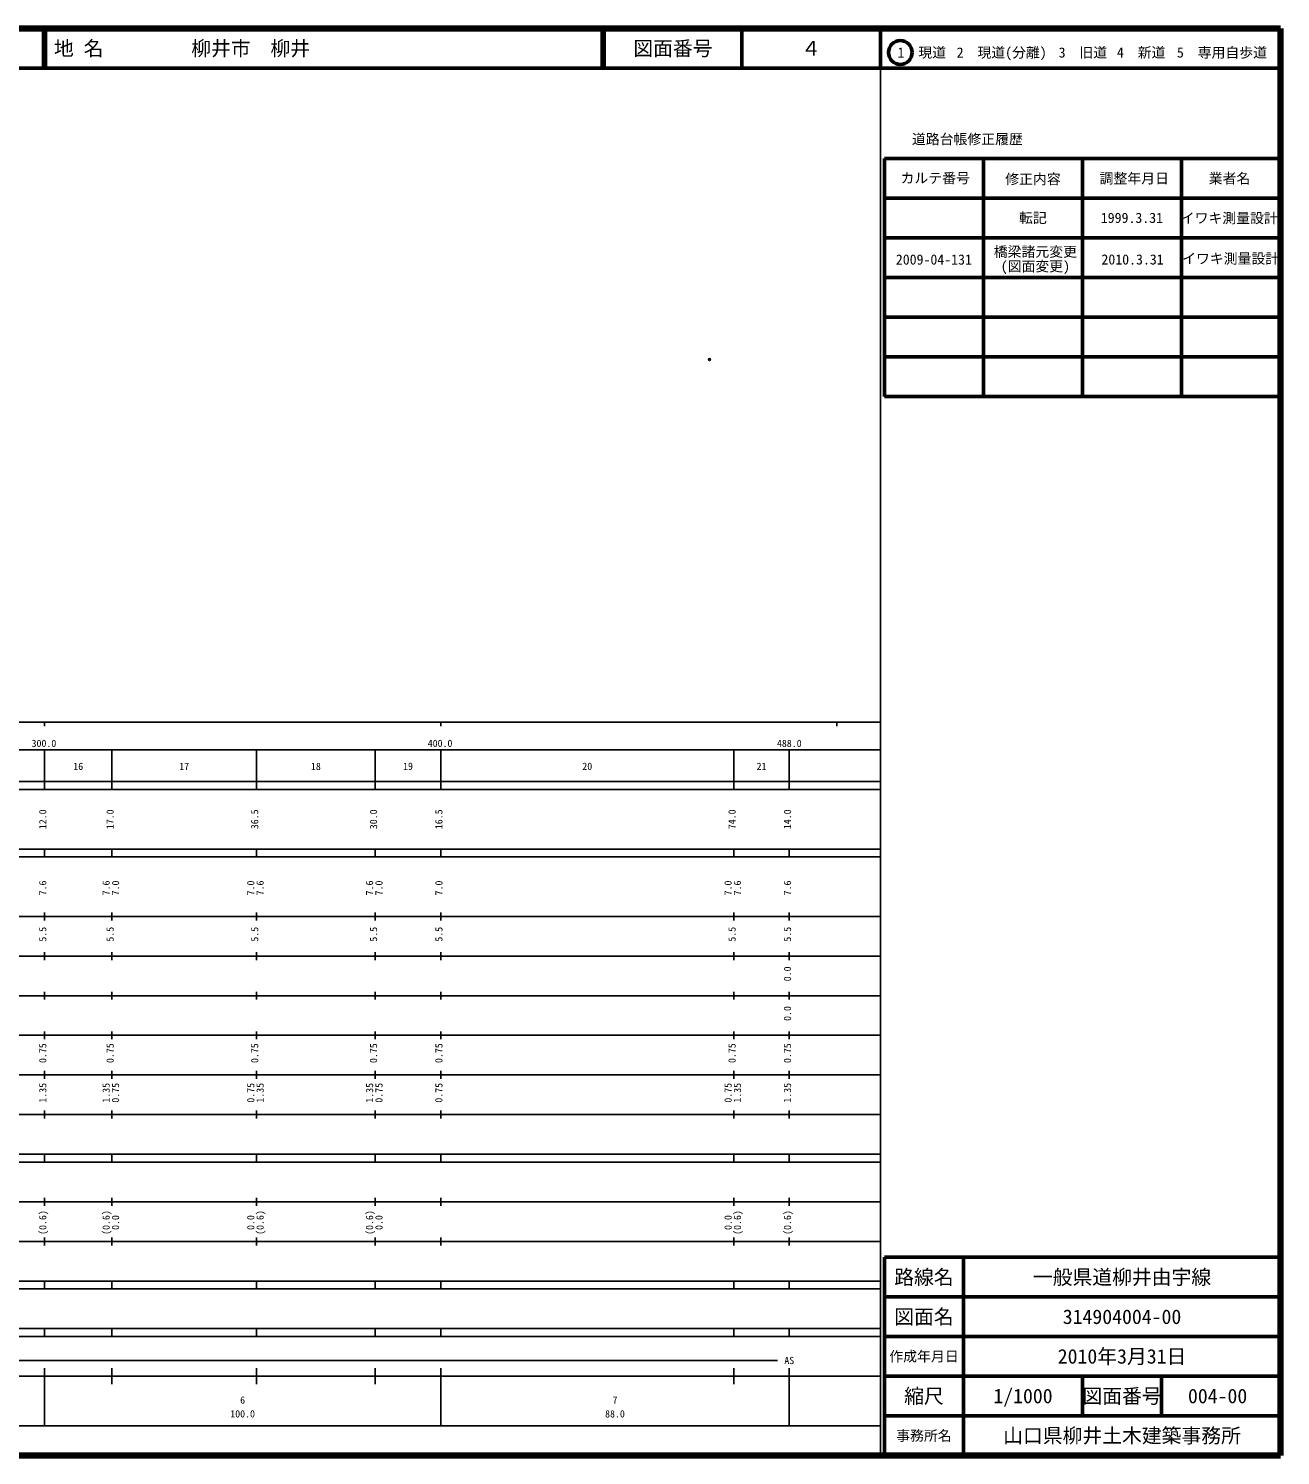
# Model space of a CAD drawing. Units: millimetres on the paper. Extents: x 40 to 680, y 20 to 380.
# Drawn here: x 364 to 680, y 20 to 380 of the extents above; entities that cross this region are included whole.
import ezdxf
from ezdxf.enums import TextEntityAlignment as Align

# ---------------------------------------------------------------- set-up
doc = ezdxf.new("R2010")
doc.units = ezdxf.units.MM
doc.header["$PDMODE"] = 32
doc.header["$PDSIZE"] = 0.5
doc.layers.add('M-OTRS', color=6, linetype='Continuous')
doc.layers.add('M-TTL-TXT', color=7, linetype='Continuous')
for name, color, linetype, lineweight in [('M-TTL', 2, 'Continuous', 140), ('M-TTL-BAND', 7, 'Continuous', 25), ('M-TTL-FRAM', 2, 'Continuous', 50), ('M-TTL-LINE', 7, 'Continuous', 50)]:
    doc.layers.add(name, color=color, linetype=linetype, lineweight=lineweight)
doc.styles.add('ＭＳ ゴシック', font='')
doc.styles.get('ＭＳ ゴシック').set_extended_font_data('MS Gothic')

msp = doc.modelspace()

# ---------------------------------------------------------------- linework, layer by layer
at = {"layer": 'M-OTRS'}
msp.add_point((535.863, 296.485), dxfattribs=at)
at = {"layer": 'M-TTL'}
for p, q in [((680, 380), (40, 380)), ((680, 20), (680, 380)), ((40, 20), (680, 20))]:
    msp.add_line(p, q, dxfattribs=at)
at = {"layer": 'M-TTL-BAND'}
for p, q in [((579, 20), (579, 370)), ((40, 205), (579, 205)), ((368, 205), (368, 204)), ((468, 205), (468, 204)), ((568, 205), (568, 204)), ((68, 198), (579, 198)), ((368, 188), (368, 198)), ((385, 188), (385, 198)), ((421.5, 188), (421.5, 198)), ((451.5, 188), (451.5, 198)), ((468, 188), (468, 198)), ((542, 188), (542, 198)), ((556, 188), (556, 198)), ((40, 190), (579, 190)), ((40, 188), (579, 188)), ((40, 173), (579, 173)), ((368, 171), (368, 173)), ((385, 171), (385, 173)), ((421.5, 171), (421.5, 173)), ((451.5, 171), (451.5, 173)), ((468, 171), (468, 173)), ((542, 171), (542, 173)), ((556, 171), (556, 173)), ((40, 171), (579, 171)), ((40, 156), (579, 156)), ((368, 155), (368, 157)), ((385, 155), (385, 157)), ((421.5, 155), (421.5, 157)), ((451.5, 155), (451.5, 157)), ((468, 155), (468, 157)), ((542, 155), (542, 157)), ((556, 155), (556, 157)), ((46, 146), (579, 146)), ((368, 145), (368, 147)), ((385, 145), (385, 147)), ((421.5, 145), (421.5, 147)), ((451.5, 145), (451.5, 147)), ((468, 145), (468, 147)), ((542, 145), (542, 147)), ((556, 145), (556, 147)), ((368, 135), (368, 137)), ((385, 135), (385, 137)), ((421.5, 135), (421.5, 137)), ((451.5, 135), (451.5, 137)), ((468, 135), (468, 137)), ((542, 135), (542, 137)), ((556, 135), (556, 137)), ((52, 136), (579, 136)), ((46, 126), (579, 126)), ((368, 125), (368, 127)), ((385, 125), (385, 127)), ((421.5, 125), (421.5, 127)), ((451.5, 125), (451.5, 127)), ((468, 125), (468, 127)), ((542, 125), (542, 127)), ((556, 125), (556, 127)), ((52, 116), (579, 116)), ((368, 115), (368, 117)), ((385, 115), (385, 117)), ((421.5, 115), (421.5, 117)), ((451.5, 115), (451.5, 117)), ((468, 115), (468, 117)), ((542, 115), (542, 117)), ((556, 115), (556, 117)), ((46, 106), (579, 106)), ((368, 105), (368, 107)), ((385, 105), (385, 107)), ((421.5, 105), (421.5, 107)), ((451.5, 105), (451.5, 107)), ((468, 105), (468, 107)), ((542, 105), (542, 107)), ((556, 105), (556, 107)), ((40, 96), (579, 96)), ((40, 94), (579, 94)), ((368, 94), (368, 96)), ((385, 94), (385, 96)), ((421.5, 94), (421.5, 96)), ((451.5, 94), (451.5, 96)), ((468, 94), (468, 96)), ((542, 94), (542, 96)), ((556, 94), (556, 96)), ((49, 84), (579, 84)), ((368, 83), (368, 85)), ((385, 83), (385, 85)), ((421.5, 83), (421.5, 85)), ((451.5, 83), (451.5, 85)), ((468, 83), (468, 85)), ((542, 83), (542, 85)), ((556, 83), (556, 85)), ((40, 74), (579, 74)), ((368, 73), (368, 75)), ((385, 73), (385, 75)), ((421.5, 73), (421.5, 75)), ((451.5, 73), (451.5, 75)), ((468, 73), (468, 75)), ((542, 73), (542, 75)), ((556, 73), (556, 75)), ((40, 64), (579, 64)), ((40, 62), (579, 62)), ((368, 62), (368, 64)), ((385, 62), (385, 64)), ((421.5, 62), (421.5, 64)), ((451.5, 62), (451.5, 64)), ((468, 62), (468, 64)), ((542, 62), (542, 64)), ((556, 62), (556, 64)), ((40, 52), (579, 52)), ((368, 50), (368, 52)), ((385, 50), (385, 52)), ((421.5, 50), (421.5, 52)), ((451.5, 50), (451.5, 52)), ((468, 50), (468, 52)), ((542, 50), (542, 52)), ((556, 50), (556, 52)), ((40, 50), (579, 50)), ((71, 44), (553, 44)), ((40, 40), (579, 40)), ((368, 27.5), (368, 42)), ((385, 38), (385, 42)), ((421.5, 38), (421.5, 42)), ((451.5, 38), (451.5, 42)), ((468, 27.5), (468, 42)), ((542, 38), (542, 42)), ((556, 27.5), (556, 42)), ((68, 27.5), (579, 27.5))]:
    msp.add_line(p, q, dxfattribs=at)
at = {"layer": 'M-TTL-FRAM'}
for p, q in [((580, 347.197), (580, 287.197)), ((580, 347.197), (680, 347.197)), ((580, 287.197), (680, 287.197)), ((680, 70), (580, 70)), ((580, 70), (580, 20))]:
    msp.add_line(p, q, dxfattribs=at)
at = {"layer": 'M-TTL-LINE'}
for p, q in [((367.75, 380), (367.75, 370)), ((368.25, 380), (368.25, 370)), ((508.747, 380), (508.747, 370)), ((509.247, 380), (509.247, 370)), ((543.997, 380), (543.997, 370)), ((579, 380), (579, 370)), ((40, 370), (680, 370)), ((605, 347.197), (605, 287.197)), ((630, 347.197), (630, 287.197)), ((655, 347.197), (655, 287.197)), ((580, 337.197), (680, 337.197)), ((580, 327.197), (680, 327.197)), ((580, 317.197), (680, 317.197)), ((580, 307.197), (680, 307.197)), ((580, 297.197), (680, 297.197)), ((600, 70), (600, 20)), ((680, 60), (580, 60)), ((680, 50), (580, 50)), ((680, 40), (580, 40)), ((630, 40), (630, 30)), ((650, 40), (650, 30)), ((680, 30), (580, 30))]:
    msp.add_line(p, q, dxfattribs=at)
msp.add_circle((584.031, 373.958), 3, dxfattribs=at)

# ---------------------------------------------------------------- texts
at = {"layer": 'M-TTL-BAND', "style": 'ＭＳ ゴシック'}
for s, p in [('300.0', (367.844, 198.195)), ('400.0', (467.844, 198.195)), ('488.0', (556, 198.195)), ('16', (376.5, 192.405)), ('17', (403.25, 192.405)), ('18', (436.5, 192.405)), ('19', (459.75, 192.405)), ('20', (505, 192.405)), ('21', (549, 192.405)), ('AS', (556, 42.5)), ('6', (418, 32.523)), ('7', (512, 32.523)), ('100.0', (418, 29.033)), ('88.0', (512, 29.033))]:
    msp.add_text(s, height=1.833, dxfattribs=at).set_placement(p, align=Align.BOTTOM_CENTER)
for s, p in [('12.0', (369, 180.5)), ('17.0', (386, 180.5)), ('36.5', (422.5, 180.5)), ('30.0', (452.5, 180.5)), ('16.5', (469, 180.5)), ('74.0', (543, 180.5)), ('14.0', (557, 180.5)), ('7.6', (369, 163.174)), ('7.6', (385, 163.174)), ('7.0', (387.37, 163.174)), ('7.0', (421.5, 163.174)), ('7.6', (423.87, 163.174)), ('7.6', (451.5, 163.174)), ('7.0', (453.87, 163.174)), ('7.0', (469, 163.174)), ('7.0', (542, 163.174)), ('7.6', (544.37, 163.174)), ('7.6', (557, 163.174)), ('5.5', (369, 151.5)), ('5.5', (386, 151.5)), ('5.5', (422.5, 151.5)), ('5.5', (452.5, 151.5)), ('5.5', (469, 151.5)), ('5.5', (543, 151.5)), ('5.5', (557, 151.5)), ('0.0', (557, 141.5)), ('0.0', (557, 131.5)), ('0.75', (369, 121.5)), ('0.75', (386, 121.5)), ('0.75', (422.5, 121.5)), ('0.75', (452.5, 121.5)), ('0.75', (469, 121.5)), ('0.75', (543, 121.5)), ('0.75', (557, 121.5)), ('1.35', (369, 111.5)), ('1.35', (385, 111.5)), ('0.75', (387.37, 111.5)), ('0.75', (421.5, 111.5)), ('1.35', (423.87, 111.5)), ('1.35', (451.5, 111.5)), ('0.75', (453.87, 111.5)), ('0.75', (469, 111.5)), ('0.75', (542, 111.5)), ('1.35', (544.37, 111.5)), ('1.35', (557, 111.5)), ('(0.6)', (369, 78.764)), ('(0.6)', (385, 78.764)), ('0.0', (387.37, 78.764)), ('0.0', (421.5, 78.764)), ('(0.6)', (423.87, 78.764)), ('(0.6)', (451.5, 78.764)), ('0.0', (453.87, 78.764)), ('0.0', (542, 78.764)), ('(0.6)', (544.37, 78.764)), ('(0.6)', (557, 78.764))]:
    msp.add_text(s, height=1.833, rotation=90, dxfattribs=at).set_placement(p, align=Align.BOTTOM_CENTER)
at = {"layer": 'M-TTL-TXT', "style": 'ＭＳ ゴシック'}
for s, p in [('地 名', (370.38, 375)), ('柳井市\u3000柳井', (405.024, 375))]:
    msp.add_text(s, height=3.666, dxfattribs=at).set_placement(p, align=Align.MIDDLE_LEFT)
for s, height, p in [('図面番号', 3.666, (526.622, 375)), ('４', 3.666, (561.497, 375)), ('1\u3000現道', 2.566, (589.448, 373.958)), ('2\u3000現道(分離)', 2.566, (609.619, 373.958)), ('3\u3000旧道', 2.566, (630.121, 373.958)), ('4\u3000新道', 2.566, (644.824, 373.958)), ('5\u3000専用自歩道', 2.566, (665.228, 373.958)), ('道路台帳修正履歴', 2.566, (600.968, 352.113)), ('カルテ番号', 2.566, (592.839, 342.277)), ('修正内容', 2.566, (617.509, 342.023)), ('調整年月日', 2.566, (643.089, 342.197)), ('業者名', 2.566, (667.134, 342.197)), ('転記', 2.566, (617.5, 332.245)), ('1999.3.31', 2.566, (642.5, 332.245)), ('イワキ測量設計', 2.566, (667.077, 332.189)), ('橋梁諸元変更', 2.566, (618.123, 323.703)), ('2009-04-131', 2.566, (592.502, 321.724)), ('(図面変更)', 2.566, (618.123, 320.012)), ('2010.3.31', 2.566, (642.661, 321.749)), ('イワキ測量設計', 2.566, (667.416, 321.966)), ('路線名', 3.666, (590, 65)), ('路線名', 3.666, (590, 65)), ('一般県道柳井由宇線', 3.666, (640, 65)), ('図面名', 3.666, (590, 55)), ('図面名', 3.666, (590, 55)), ('314904004-00', 3.666, (640, 55)), ('2010年3月31日', 3.666, (640, 45)), ('作成年月日', 2.566, (590, 45)), ('作成年月日', 2.566, (590, 45)), ('縮尺', 3.666, (590, 35)), ('縮尺', 3.666, (590, 35)), ('1/1000', 3.666, (615, 35)), ('図面番号', 3.666, (640, 35)), ('図面番号', 3.666, (640, 35)), ('004-00', 3.666, (664.125, 35)), ('事務所名', 2.566, (590, 25)), ('事務所名', 2.566, (590, 25)), ('山口県柳井土木建築事務所', 3.666, (640, 25))]:
    msp.add_text(s, height=height, dxfattribs=at).set_placement(p, align=Align.MIDDLE_CENTER)

doc.saveas('drawing.dxf')
